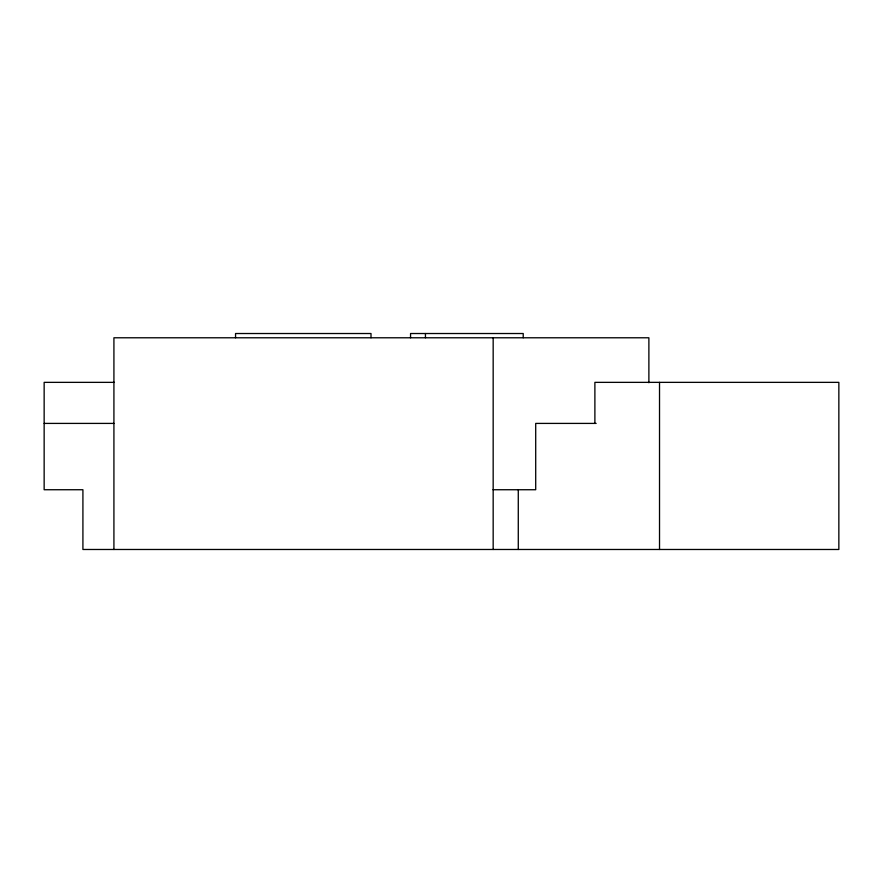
<?xml version="1.0" encoding="UTF-8"?>
<svg xmlns="http://www.w3.org/2000/svg" width="883" height="883" viewBox="0 0 883 883"><rect width="100%" height="100%" fill="white"/><g stroke="black" fill="none" stroke-linecap="round" stroke-linejoin="round"><path stroke-width="1.32" d="M114.437 382.361L44.15 382.361L44.15 489.734L82.914 489.734L82.914 549.48L838.85 549.48L838.85 382.361L594.888 382.361L594.888 423.41M44.15 423.41L113.918 423.41M596.146 423.41L535.705 423.41L535.705 489.734L493.023 489.734M659.524 382.361L659.524 549.48M648.884 382.725L648.884 337.781L113.918 337.781L113.918 549.48M523.222 337.781L523.222 333.52L410.551 333.52L410.551 337.781M518.277 489.734L518.277 549.48M493.167 337.781L493.167 549.48M425.44 333.52L425.44 337.781M371.003 337.781L371.003 333.52L235.551 333.52L235.551 337.781"/></g></svg>
